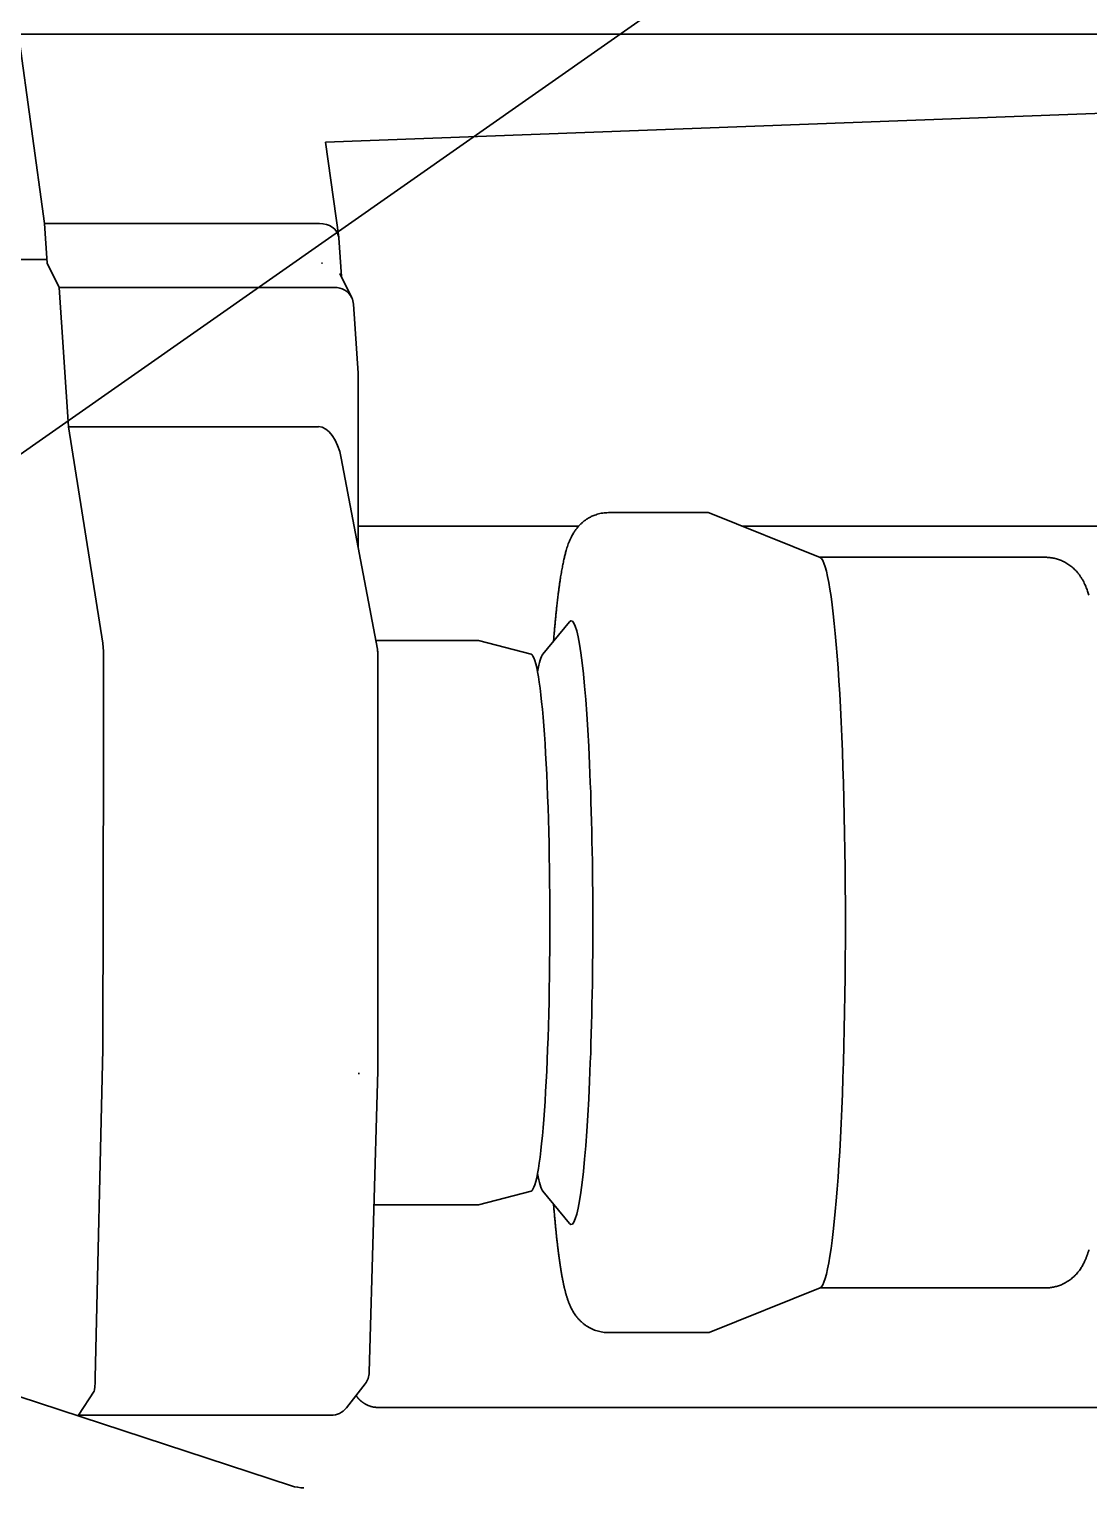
# Model space of a CAD drawing. Header units: millimetres. Extents: x 120 to 10915, y 515 to 8014.
# Drawn here: x 3458.4 to 3726.9, y 2096.1 to 2465.3 of the extents above; entities that cross this region are included whole.
import ezdxf

# ---------------------------------------------------------------- set-up
doc = ezdxf.new("R2010")
doc.units = ezdxf.units.MM
doc.layers.get('0').update_dxf_attribs({"lineweight": 13})
doc.layers.add('202_Information', color=7, linetype='Continuous', lineweight=13)
doc.layers.add('205_Chassis_top_view', color=7, linetype='Continuous', lineweight=13)

# ---------------------------------------------------------------- blocks, each defined once
blk = doc.blocks.new('PREL')
at = {"layer": '202_Information', "color": 1, "lineweight": 35}
blk.add_line((3415.403081, 159.085832), (4111.682319, 646.625803), dxfattribs=at)
blk = doc.blocks.new('3068684_1')
at = {"layer": '205_Chassis_top_view', "color": 3, "lineweight": 35}
blk.add_line((4055, 294), (2962.845784, 294), dxfattribs=at)
blk = doc.blocks.new('3135191_1')
at = {"layer": '205_Chassis_top_view', "color": 3, "lineweight": 35}
for p, q in [((3462.29, 246.07), (3455.7, 294)), ((3533.52, 266.65), (3739.62, 274.35)), ((3533.52, 266.65), (3536.82, 242.64)), ((3462.29, 246.07), (3531.82, 246.07)), ((3462.97, 236.01), (3462.29, 246.07)), ((3531.82, 246.07), (3531.92, 246.07)), ((3537.51, 232.64), (3536.85, 242.42)), ((3462.91, 236.94), (3385.41, 236.94)), ((3465.98, 229.89), (3462.97, 236.01)), ((3532.5, 236.01), (3532.71, 236.02)), ((3540.14, 227.29), (3537.13, 233.41)), ((3465.98, 229.89), (3535.51, 229.89)), ((3468.36, 194.62), (3465.98, 229.89)), ((3535.51, 229.89), (3535.72, 229.89)), ((3541.76, 208.15), (3540.57, 225.66)), ((3541.76, 208.1), (3541.76, 208.15)), ((3541.76, 163.99), (3541.76, 208.1)), ((3468.36, 194.62), (3531.74, 194.62)), ((3468.36, 194.62), (3477.05, 139.8)), ((3537.47, 186.68), (3546.62, 138.27)), ((3605.16, 172.84), (3630.53, 172.84)), ((3658.81, 161.49), (3630.74, 172.79)), ((3597.58, 169.38), (3541.76, 169.38)), ((3734.3, 169.38), (3639.23, 169.38)), ((3658.71, 161.53), (3715.91, 161.53)), ((3588.56, 136.99), (3595.28, 145.17)), ((3546.2, 140.5), (3572.14, 140.5)), ((3585.57, 136.99), (3572.24, 140.49)), ((3546.71, 31.49), (3546.71, 137.34)), ((3477.26, 112.42), (3477.26, 135.24)), ((3477.07, 36.92), (3477.26, 112.42)), ((3475.12, -46.3), (3477.07, 36.92)), ((3544.57, -44.88), (3546.71, 31.48)), ((3546.71, 31.49), (3546.71, 31.48)), ((3585.57, 1.01), (3572.24, -2.49)), ((3588.56, 1.01), (3595.28, -7.17)), ((3545.76, -2.5), (3572.14, -2.5)), ((3658.81, -23.49), (3630.74, -34.79)), ((3658.71, -23.53), (3715.91, -23.53)), ((3605.16, -34.84), (3630.53, -34.84)), ((3445.96, -47.84), (3524.9, -73.67)), ((3538.78, -53.9), (3543.52, -47.81)), ((3470.87, -55.77), (3474.82, -49.71)), ((3546.66, -53.79), (3741.22, -53.79)), ((3470.83, -55.98), (3470.87, -55.77)), ((3470.87, -55.77), (3534.75, -55.77)), ((3534.75, -55.77), (3534.86, -55.77))]:
    blk.add_line(p, q, dxfattribs=at)
for centre, radius, start, end in [((3533.6, 242.2), 3.26, 3.8555, 7.8334), ((3536.22, 225.36), 4.36, 3.844, 26.1909), ((3541.71, 137.34), 5, 360, 10.7087), ((3542.07, 32.33), 1.58, 257.5778, 269.8185), ((3539.57, -44.74), 5, 322.119, 358.3941), ((3590.22, -54), 0.28, 358.465, 20.6298), ((3528.01, -64.16), 10, 251.8856, 270)]:
    blk.add_arc(centre, radius, start, end, dxfattribs=at)
for centre, major_axis, ratio, start_param, end_param in [((3531.86, 242.02), (4.98, 0.51), 0.80705, 0.027949, 1.477574), ((3535.59, 225.2), (4.84, 1.3), 0.932542, 0.181928, 1.300974), ((3532.69, 185.06), (1.3, -9.54), 0.517583, 1.67068, 3.071382), ((3630.53, 69), (0, -103.84), 0.071497, 3.112797, 3.141552), ((3658.62, 69), (0, -92.53), 0.071497, 0.028898, 3.112798), ((3595.75, 69), (0, -76.46), 0.071497, 6.196263, 9.511701), ((3572.14, 69), (0, -71.5), 0.071497, 3.122764, 3.141627), ((3476.9, 135.24), (0, 5), 0.07146, 4.712389, 5.859648), ((3585.48, 69), (0, -68), 0.071497, 0.018819, 3.122764), ((3588.99, 69), (0, -68.25), 0.071497, 3.228516, 3.514448), ((3588.99, 69), (0, -68.25), 0.071497, 5.910329, 6.196263), ((3572.14, 69), (0, -71.5), 0.071497, 0.000034, 0.018819), ((3630.53, 69), (0, -103.84), 0.071497, 6.283144, 6.312083), ((3474.78, -44.74), (0, 5), 0.071681, 3.251152, 4.395714), ((3534.8, -50.88), (4.54, -2.11), 0.972761, 5.147661, 6.062372), ((3590.39, -58.79), (0, -4.99), 0.08717, 2.932196, 3.141593)]:
    blk.add_ellipse(centre, major_axis=major_axis, ratio=ratio, start_param=start_param, end_param=end_param, dxfattribs=at)
for points, degree, knots in [([(3591.27, 140.29), (3591.3, 140.66), (3591.36, 141.39), (3591.45, 142.48), (3591.55, 143.54), (3591.64, 144.58), (3591.74, 145.61), (3591.84, 146.61), (3591.94, 147.59), (3592.03, 148.53), (3592.13, 149.38), (3592.21, 150.15), (3592.3, 150.87), (3592.39, 151.61), (3592.49, 152.45), (3592.61, 153.39), (3592.75, 154.39), (3592.88, 155.31), (3593.01, 156.16), (3593.13, 156.92), (3593.25, 157.64), (3593.37, 158.34), (3593.5, 159.02), (3593.62, 159.68), (3593.76, 160.32), (3593.89, 160.93), (3594.02, 161.49), (3594.14, 161.99), (3594.26, 162.48), (3594.4, 163.01), (3594.57, 163.59), (3594.78, 164.24), (3595.02, 164.94), (3595.25, 165.53), (3595.51, 166.14), (3595.84, 166.84), (3596.29, 167.64), (3596.81, 168.44), (3597.32, 169.1), (3597.88, 169.71), (3598.44, 170.25), (3599.04, 170.75), (3599.68, 171.21), (3600.41, 171.64), (3601.29, 172.07), (3602.17, 172.39), (3603.01, 172.61), (3603.72, 172.74), (3604.44, 172.82), (3604.92, 172.84), (3605.16, 172.84)], 3, [0, 0, 0, 0, 1.108492, 2.197988, 3.265931, 4.31396, 5.339988, 6.346052, 7.329603, 8.306096, 9.170599, 9.909451, 10.633453, 11.344528, 12.130886, 13.196134, 14.181471, 15.153353, 15.989551, 16.73887, 17.468286, 18.177896, 18.868432, 19.540744, 20.195867, 20.849476, 21.397554, 21.909896, 22.414714, 22.913965, 23.534837, 24.250926, 24.962231, 25.749585, 26.152453, 26.94501, 28.071254, 28.898694, 29.806611, 30.566228, 31.390395, 32.128463, 32.898504, 33.766455, 34.67017, 35.826793, 36.555209, 37.279868, 38.001806, 38.723885, 38.723885, 38.723885, 38.723885]), ([(3726.93, 151.92), (3726.87, 152.1), (3726.76, 152.46), (3726.59, 153), (3726.39, 153.55), (3726.17, 154.11), (3725.92, 154.7), (3725.62, 155.31), (3725.27, 155.96), (3724.87, 156.6), (3724.43, 157.22), (3723.9, 157.88), (3723.21, 158.6), (3722.35, 159.34), (3721.36, 160.02), (3720.31, 160.58), (3719.23, 161.01), (3718.16, 161.3), (3717.04, 161.49), (3716.29, 161.53), (3715.91, 161.53)], 3, [0, 0, 0, 0, 0.560336, 1.127605, 1.708212, 2.310135, 2.944898, 3.62317, 4.354128, 5.166473, 5.875912, 6.649331, 7.702056, 8.84063, 10.044113, 11.308525, 12.403434, 13.520937, 14.64857, 15.782841, 15.782841, 15.782841, 15.782841]), ([(3591.27, -2.29), (3591.29, -2.48), (3591.32, -2.84), (3591.36, -3.39), (3591.41, -3.93), (3591.45, -4.46), (3591.5, -4.99), (3591.55, -5.52), (3591.59, -6.04), (3591.64, -6.55), (3591.69, -7.05), (3591.73, -7.54), (3591.78, -8.02), (3591.82, -8.49), (3591.87, -8.96), (3591.92, -9.42), (3591.97, -9.88), (3592.01, -10.33), (3592.06, -10.78), (3592.11, -11.22), (3592.16, -11.66), (3592.21, -12.1), (3592.26, -12.53), (3592.31, -12.95), (3592.36, -13.37), (3592.41, -13.77), (3592.45, -14.14), (3592.5, -14.52), (3592.55, -14.91), (3592.61, -15.33), (3592.66, -15.74), (3592.72, -16.14), (3592.77, -16.54), (3592.83, -16.93), (3592.88, -17.32), (3592.94, -17.7), (3593, -18.08), (3593.06, -18.45), (3593.11, -18.81), (3593.17, -19.17), (3593.23, -19.53), (3593.29, -19.88), (3593.35, -20.23), (3593.41, -20.57), (3593.48, -20.9), (3593.54, -21.24), (3593.6, -21.56), (3593.67, -21.88), (3593.73, -22.2), (3593.8, -22.52), (3593.87, -22.83), (3593.93, -23.13), (3594, -23.43), (3594.07, -23.73), (3594.15, -24.03), (3594.22, -24.32), (3594.3, -24.61), (3594.38, -24.9), (3594.46, -25.2), (3594.56, -25.53), (3594.66, -25.88), (3594.78, -26.23), (3594.9, -26.59), (3595.03, -26.95), (3595.16, -27.31), (3595.31, -27.68), (3595.48, -28.06), (3595.67, -28.47), (3595.89, -28.91), (3596.14, -29.37), (3596.38, -29.77), (3596.65, -30.19), (3596.97, -30.64), (3597.41, -31.19), (3597.92, -31.76), (3598.47, -32.28), (3599.07, -32.77), (3599.68, -33.2), (3600.32, -33.59), (3600.97, -33.92), (3601.64, -34.2), (3602.32, -34.43), (3603.02, -34.61), (3603.73, -34.74), (3604.45, -34.82), (3604.92, -34.84), (3605.16, -34.84)], 3, [0, 0, 0, 0, 0.552146, 1.0999, 1.642339, 2.179538, 2.711628, 3.239209, 3.761321, 4.279985, 4.781198, 5.266485, 5.746598, 6.221667, 6.691966, 7.158138, 7.619028, 8.074762, 8.525756, 8.972734, 9.414286, 9.850575, 10.282223, 10.710009, 11.132228, 11.562805, 11.90522, 12.256191, 12.69451, 13.11158, 13.522662, 13.929052, 14.33141, 14.727395, 15.117302, 15.502419, 15.883083, 16.258407, 16.628814, 16.994108, 17.354549, 17.710143, 18.061042, 18.407476, 18.749421, 19.087001, 19.42006, 19.749061, 20.0736, 20.394558, 20.711203, 21.024872, 21.334415, 21.641711, 21.945081, 22.247156, 22.545549, 22.843881, 23.138828, 23.490911, 23.865987, 24.239177, 24.61473, 24.994449, 25.379089, 25.774284, 26.180115, 26.638767, 27.124691, 27.643759, 28.221087, 28.511395, 29.14116, 29.879223, 30.625138, 31.442346, 32.166349, 32.942749, 33.665089, 34.409388, 35.123231, 35.856138, 36.565798, 37.292685, 38.008819, 38.72477, 38.72477, 38.72477, 38.72477]), ([(3726.93, -13.92), (3726.9, -14.01), (3726.84, -14.21), (3726.75, -14.5), (3726.66, -14.79), (3726.56, -15.08), (3726.45, -15.38), (3726.34, -15.68), (3726.22, -15.98), (3726.08, -16.32), (3725.92, -16.68), (3725.73, -17.08), (3725.52, -17.5), (3725.28, -17.93), (3725.01, -18.38), (3724.7, -18.85), (3724.35, -19.33), (3723.97, -19.79), (3723.57, -20.22), (3723.17, -20.62), (3722.73, -21.02), (3722.24, -21.4), (3721.73, -21.77), (3721.18, -22.11), (3720.59, -22.43), (3719.87, -22.76), (3719.01, -23.07), (3718, -23.33), (3716.96, -23.49), (3716.26, -23.53), (3715.91, -23.53)], 3, [0, 0, 0, 0, 0.30312, 0.607502, 0.913992, 1.223576, 1.537453, 1.854556, 2.183154, 2.518024, 2.941008, 3.37767, 3.845763, 4.339148, 4.867465, 5.420549, 6.0159, 6.650041, 7.200676, 7.770429, 8.368023, 8.983436, 9.616978, 10.267103, 10.933128, 11.614338, 12.636627, 13.679956, 14.732866, 15.785385, 15.785385, 15.785385, 15.785385]), ([(3546.66, -53.79), (3546.32, -53.79), (3545.99, -53.77), (3545.65, -53.72), (3544.98, -53.57), (3544.35, -53.34), (3544.03, -53.19), (3543.4, -52.87), (3542.83, -52.47), (3542.55, -52.25), (3542.15, -51.9), (3541.79, -51.51), (3541.68, -51.38), (3541.51, -51.18), (3541.36, -50.97), (3541.31, -50.9), (3541.26, -50.84), (3541.22, -50.77)], 5, [0, 0, 0, 0, 0, 0, 2.490329, 2.490329, 2.490329, 5.131942, 5.131942, 5.131942, 7.936067, 7.936067, 7.936067, 9.372823, 9.372823, 9.372823, 10.024002, 10.024002, 10.024002, 10.024002, 10.024002, 10.024002])]:
    blk.add_open_spline(points, degree=degree, knots=knots, dxfattribs=at)

msp = doc.modelspace()

# ---------------------------------------------------------------- block references
at = {"color": 7, "lineweight": 35}
for name in ['PREL', '3068684_1', '3135191_1']:
    msp.add_blockref(name, (0, 2170), dxfattribs=at)

doc.saveas('drawing.dxf')
